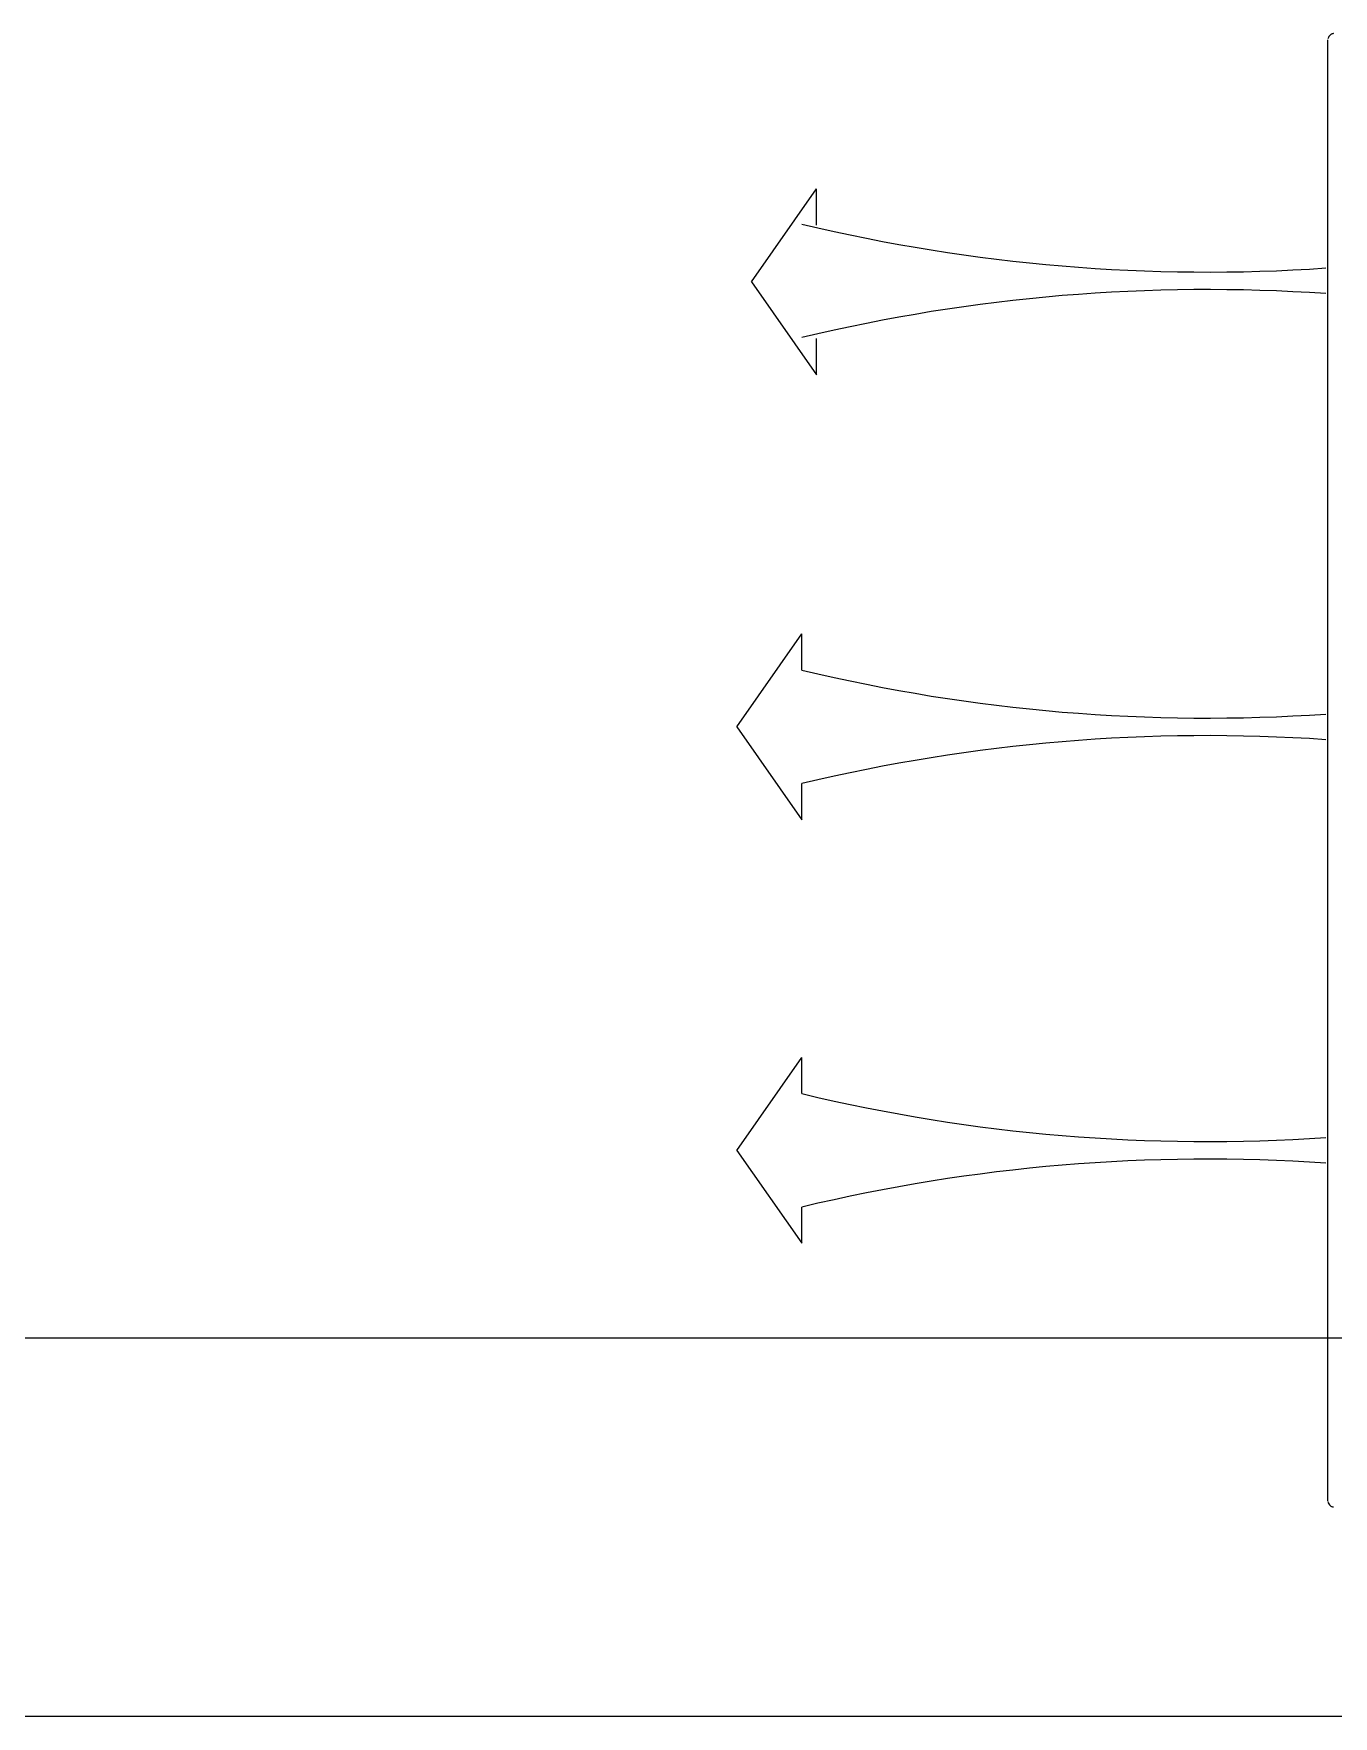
# Model space of a CAD drawing. Header units: centimetres. Extents: x 31 to 22766, y 238 to 3306.
# Drawn here: x 1675.6 to 1744.3, y 1172 to 1261 of the extents above; entities that cross this region are included whole.
import ezdxf
from ezdxf.xclip import XClip

# ---------------------------------------------------------------- set-up
doc = ezdxf.new("R2010")
doc.units = ezdxf.units.CM
doc.header["$XCLIPFRAME"] = 0
doc.layers.add('DAIKIN', color=4, linetype='Continuous')
doc.layers.add('M-HVAC EMİŞ', color=6, linetype='Continuous')

# ---------------------------------------------------------------- blocks, each defined once
blk = doc.blocks.new('fxaq 2.8 kw iç ünite')
at = {"color": 7, "linetype": 'Continuous', "true_color": 0xffffff}
for p, q in [((11465.965, 4087.948), (11465.965, 4087.947)), ((11465.965, 4087.948), (11465.965, 4087.948)), ((11465.965, 4087.948), (11465.965, 4087.948)), ((11465.965, 4087.947), (11465.966, 4087.947)), ((11465.966, 4087.947), (11465.966, 4087.947)), ((11465.966, 4087.947), (11465.966, 4087.947)), ((11465.966, 4087.947), (11465.966, 4087.947)), ((11465.966, 4087.947), (11465.967, 4087.939)), ((11465.966, 4087.947), (11465.966, 4087.947)), ((11465.966, 4087.947), (11465.966, 4087.946)), ((11465.966, 4087.946), (11465.966, 4087.945)), ((11465.966, 4087.945), (11465.966, 4087.944)), ((11465.966, 4087.944), (11465.966, 4087.944)), ((11465.966, 4087.944), (11465.966, 4087.943)), ((11465.966, 4087.943), (11465.966, 4087.942)), ((11465.966, 4087.942), (11465.97, 4087.919)), ((11465.967, 4087.939), (11465.969, 4087.933)), ((11465.969, 4087.933), (11465.971, 4087.927)), ((11465.97, 4087.919), (11465.974, 4087.897)), ((11465.974, 4087.897), (11465.98, 4087.873)), ((11465.98, 4087.873), (11465.991, 4087.848)), ((11465.991, 4087.848), (11466.008, 4087.82)), ((11466.008, 4087.82), (11466.033, 4087.789)), ((11466.033, 4087.789), (11466.067, 4087.754)), ((11466.067, 4087.754), (11466.112, 4087.717)), ((11466.112, 4087.717), (11466.168, 4087.685)), ((11466.168, 4087.685), (11466.235, 4087.665)), ((11466.342, 4087.661), (11466.283, 4087.661)), ((11543.498, 4087.661), (11466.342, 4087.661)), ((11543.526, 4087.663), (11543.498, 4087.661)), ((11543.557, 4087.661), (11543.498, 4087.661)), ((11543.585, 4087.662), (11543.657, 4087.679)), ((11543.657, 4087.679), (11543.718, 4087.709)), ((11543.718, 4087.709), (11543.766, 4087.747)), ((11543.766, 4087.747), (11543.803, 4087.783)), ((11543.803, 4087.783), (11543.829, 4087.815)), ((11543.829, 4087.815), (11543.847, 4087.844)), ((11543.847, 4087.844), (11543.859, 4087.87)), ((11543.859, 4087.87), (11543.866, 4087.895)), ((11543.866, 4087.895), (11543.87, 4087.918)), ((11543.87, 4087.918), (11543.874, 4087.941)), ((11543.872, 4087.933), (11543.873, 4087.939)), ((11543.873, 4087.939), (11543.875, 4087.947)), ((11543.874, 4087.944), (11543.875, 4087.945)), ((11543.874, 4087.943), (11543.874, 4087.944)), ((11543.874, 4087.944), (11543.874, 4087.944)), ((11543.875, 4087.948), (11543.875, 4087.948)), ((11543.875, 4087.947), (11543.875, 4087.948)), ((11543.875, 4087.948), (11543.875, 4087.948)), ((11543.875, 4087.947), (11543.875, 4087.947)), ((11543.875, 4087.947), (11543.875, 4087.947)), ((11543.875, 4087.947), (11543.875, 4087.947)), ((11543.875, 4087.947), (11543.875, 4087.947)), ((11543.875, 4087.947), (11543.875, 4087.947)), ((11543.875, 4087.946), (11543.875, 4087.947)), ((11543.875, 4087.945), (11543.875, 4087.946)), ((11543.875, 4087.945), (11543.875, 4087.945))]:
    blk.add_line(p, q, dxfattribs=at)
at = {"layer": 'DAIKIN', "color": 7}
for p, q in [((11476.086, 4060.616), (11474.171, 4060.616)), ((11479.086, 4057.174), (11474.171, 4060.616)), ((11479.086, 4057.174), (11484, 4060.616)), ((11484, 4060.616), (11482.086, 4060.616)), ((11499.623, 4059.84), (11497.708, 4059.84)), ((11502.623, 4056.398), (11497.708, 4059.84)), ((11502.623, 4056.398), (11507.538, 4059.84)), ((11507.538, 4059.84), (11505.623, 4059.84)), ((11522.019, 4059.84), (11520.104, 4059.84)), ((11525.019, 4056.398), (11520.104, 4059.84)), ((11525.019, 4056.398), (11529.934, 4059.84)), ((11529.934, 4059.84), (11528.019, 4059.84))]:
    blk.add_line(p, q, dxfattribs=at)
for centre, start, end in [((11386.725, 4081.276), 346.50322, 3.91761), ((11571.347, 4081.276), 176.08239, 193.49678), ((11410.312, 4081.276), 346.50322, 3.91761), ((11594.934, 4081.276), 176.08239, 193.49678), ((11432.708, 4081.276), 346.50322, 3.91761), ((11617.33, 4081.276), 176.08239, 193.49678)]:
    blk.add_arc(centre, 91.847, start, end, dxfattribs=at)
blk = doc.blocks.new('G$CCD2FF134')
at = {"layer": 'M-HVAC EMİŞ'}
for p, q in [((-1633.333, -1080), (-2182.5, -1080)), ((-1653.333, -1100), (-2182.5, -1100))]:
    blk.add_line(p, q, dxfattribs=at)
at = {"rotation": 270}
blk.add_blockref('fxaq 2.8 kw iç ünite', (-6050.661, 10454.95), dxfattribs=at)

msp = doc.modelspace()

# ---------------------------------------------------------------- block references
ref = msp.add_blockref('G$CCD2FF134', (3707.025, 2272.025))
XClip(ref).set_block_clipping_path([(-3470.0000000001, -1889.9999999982), (349.9999999999, 300.0000000019)])

doc.saveas('drawing.dxf')
